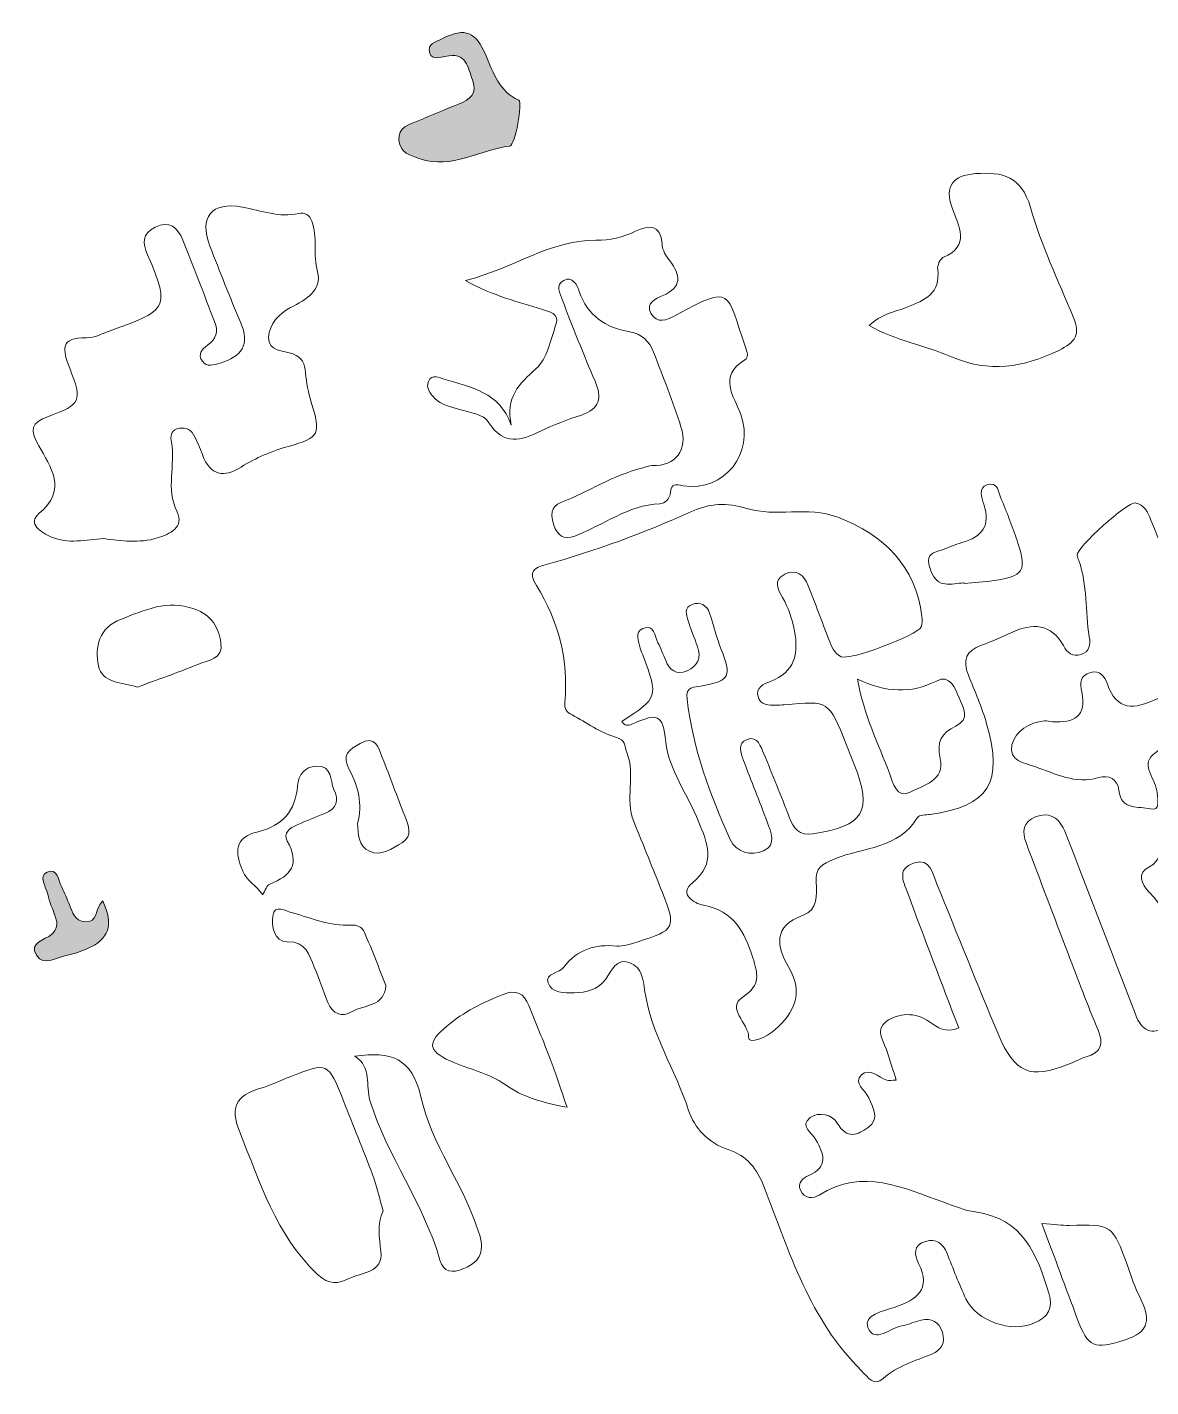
# Model space of a CAD drawing. Header units: millimetres. Extents: x -443 to 1612, y -2099 to -381.
# Drawn here: x -352.2 to 39.4, y -1597.4 to -1123.7 of the extents above; entities that cross this region are included whole.
import ezdxf

# ---------------------------------------------------------------- set-up
doc = ezdxf.new("R2010")
doc.units = ezdxf.units.MM
doc.header["$MEASUREMENT"] = 0
doc.layers.add('Layer 1', color=7, linetype='Continuous', lineweight=0)

msp = doc.modelspace()

# ---------------------------------------------------------------- hatches: boundary and pattern name
at = {"layer": 'Layer 1', "true_color": 0x000000, "transparency": 33554687}
h = msp.add_hatch(color=18, dxfattribs=at)
h.dxf.hatch_style = 2
edge = h.paths.add_edge_path()
edge.add_spline(control_points=[(-206.65, -1133.93), (-208.16, -1134.06), (-211.02, -1135.4), (-211.91, -1132.76), (-213.01, -1129.51), (-209.61, -1128.76), (-207.48, -1127.71), (-199.45, -1123.74), (-195.88, -1125.25), (-192.24, -1133.76), (-189.68, -1139.75), (-187.68, -1146.18), (-180.9, -1149.18), (-179.45, -1149.82), (-182.14, -1164.91), (-184.01, -1165.14), (-194.49, -1166.45), (-204.22, -1173.38), (-215.37, -1169.56), (-218.64, -1168.44), (-222.29, -1167.55), (-222.64, -1163.14), (-223.02, -1158.4), (-219.08, -1157.72), (-215.97, -1156.39), (-211.32, -1154.4), (-206.64, -1152.44), (-201.93, -1150.61), (-197.94, -1149.06), (-195.14, -1146.88), (-197.03, -1142.1), (-198.68, -1137.93), (-198.94, -1132.1), (-206.65, -1133.93)], knot_values=[0, 0, 0, 0, 1, 1, 1, 2, 2, 2, 3, 3, 3, 4, 4, 4, 5, 5, 5, 6, 6, 6, 7, 7, 7, 8, 8, 8, 9, 9, 9, 10, 10, 10, 11, 11, 11, 11], degree=3, periodic=0)
h = msp.add_hatch(color=18, dxfattribs=at)
h.dxf.hatch_style = 2
edge = h.paths.add_edge_path()
edge.add_spline(control_points=[(-325.92, -1428.09), (-321.94, -1436.42), (-323.73, -1441.69), (-331.42, -1444.77), (-333.76, -1445.7), (-336.15, -1446.74), (-338.61, -1447.11), (-342.1, -1447.63), (-346.48, -1451.21), (-349, -1447.03), (-351.74, -1442.47), (-346.05, -1441.82), (-343.73, -1439.78), (-341.75, -1438.02), (-341.56, -1436.09), (-342.35, -1433.82), (-343.28, -1431.13), (-344.45, -1428.5), (-345.08, -1425.75), (-345.67, -1423.17), (-348.44, -1419.48), (-345.26, -1418.08), (-341.68, -1416.49), (-341.39, -1421.08), (-340.18, -1423.38), (-339.15, -1425.34), (-338.36, -1427.42), (-337.52, -1429.47), (-336.44, -1432.09), (-335.67, -1435.03), (-332.17, -1435.39), (-327.32, -1435.89), (-328.88, -1430.87), (-325.92, -1428.09)], knot_values=[0, 0, 0, 0, 1, 1, 1, 2, 2, 2, 3, 3, 3, 4, 4, 4, 5, 5, 5, 6, 6, 6, 7, 7, 7, 8, 8, 8, 9, 9, 9, 10, 10, 10, 11, 11, 11, 11], degree=3, periodic=0)

# ---------------------------------------------------------------- linework, layer by layer
at = {"layer": 'Layer 1'}
for points, knots in [([(-206.65, -1133.93), (-208.16, -1134.06), (-211.02, -1135.4), (-211.91, -1132.76), (-213.01, -1129.51), (-209.61, -1128.76), (-207.48, -1127.71), (-199.45, -1123.74), (-195.88, -1125.25), (-192.24, -1133.76), (-189.68, -1139.75), (-187.68, -1146.18), (-180.9, -1149.18), (-179.45, -1149.82), (-182.14, -1164.91), (-184.01, -1165.14), (-194.49, -1166.45), (-204.22, -1173.38), (-215.37, -1169.56), (-218.64, -1168.44), (-222.29, -1167.55), (-222.64, -1163.14), (-223.02, -1158.4), (-219.08, -1157.72), (-215.97, -1156.39), (-211.32, -1154.4), (-206.64, -1152.44), (-201.93, -1150.61), (-197.94, -1149.06), (-195.14, -1146.88), (-197.03, -1142.1), (-198.68, -1137.93), (-198.94, -1132.1), (-206.65, -1133.93)], [0, 0, 0, 0, 1, 1, 1, 2, 2, 2, 3, 3, 3, 4, 4, 4, 5, 5, 5, 6, 6, 6, 7, 7, 7, 8, 8, 8, 9, 9, 9, 10, 10, 10, 11, 11, 11, 11]), ([(-58.71, -1227.67), (-49.51, -1232.93), (-39.32, -1234.59), (-30.11, -1238.55), (-16.91, -1244.24), (-5.05, -1242.33), (7.32, -1236.33), (13.14, -1233.5), (15, -1230.78), (12.41, -1224.66), (7.1, -1212.09), (1.23, -1199.62), (-2.52, -1186.56), (-5.65, -1175.67), (-12.32, -1174.07), (-21.65, -1174.76), (-29.64, -1175.35), (-32.54, -1179.11), (-29.84, -1186.71), (-27.52, -1193.23), (-23.24, -1199.73), (-33.04, -1204.02), (-34.09, -1204.48), (-35.04, -1206.79), (-34.87, -1208.1), (-33.83, -1216.45), (-39.32, -1218.87), (-45.65, -1221.33), (-49.95, -1223), (-54.88, -1223.72), (-58.71, -1227.67)], [0, 0, 0, 0, 1, 1, 1, 2, 2, 2, 3, 3, 3, 4, 4, 4, 5, 5, 5, 6, 6, 6, 7, 7, 7, 8, 8, 8, 9, 9, 9, 10, 10, 10, 10]), ([(-325.43, -1301.9), (-319.57, -1302.65), (-313.2, -1303.59), (-306.95, -1301.69), (-302.47, -1300.34), (-297.35, -1297.89), (-299.98, -1292.55), (-303.99, -1284.44), (-300.54, -1276.32), (-301.93, -1268.36), (-302.29, -1266.34), (-302.36, -1264.4), (-300.02, -1263.69), (-297.72, -1262.98), (-295.49, -1263.39), (-294.25, -1265.72), (-293.06, -1267.95), (-291.98, -1270.27), (-291.13, -1272.65), (-288.48, -1280.01), (-283.61, -1280.78), (-277.64, -1276.98), (-272.48, -1273.68), (-267.01, -1271.41), (-261.13, -1269.77), (-250.22, -1266.72), (-249.77, -1265.46), (-253.25, -1254.37), (-254.28, -1251.08), (-254.89, -1247.59), (-255.19, -1244.15), (-255.46, -1241), (-256.3, -1238.77), (-259.54, -1237.57), (-262.87, -1236.34), (-268.32, -1236.83), (-268.08, -1231.71), (-267.88, -1227.2), (-264.32, -1223.4), (-260.43, -1221.42), (-254.96, -1218.62), (-249.32, -1215.43), (-251.06, -1208.93), (-252.66, -1202.96), (-250.93, -1196.95), (-253, -1191.29), (-253.72, -1189.32), (-255.43, -1188.13), (-257.53, -1188.62), (-264.39, -1190.22), (-270.66, -1187.61), (-277.19, -1186.42), (-288.02, -1184.46), (-292.42, -1189.89), (-288.53, -1200.01), (-285.1, -1208.9), (-281.63, -1217.79), (-277.84, -1226.54), (-274.45, -1234.39), (-277.56, -1238.58), (-285.01, -1240.76), (-287.16, -1241.4), (-289.59, -1242.29), (-291.18, -1240.13), (-292.86, -1237.84), (-291.39, -1235.91), (-289.41, -1234.55), (-286.31, -1232.44), (-285.53, -1229.76), (-286.9, -1226.29), (-290.62, -1216.83), (-294.26, -1207.33), (-298.02, -1197.88), (-299.78, -1193.47), (-302.59, -1191), (-307.64, -1193.45), (-312.21, -1195.65), (-312.07, -1199.02), (-310.3, -1203.01), (-301.69, -1222.45), (-304.28, -1222.49), (-323.35, -1229.5), (-326.03, -1230.49), (-328.83, -1231.98), (-331.54, -1231.93), (-340.82, -1231.73), (-339.94, -1236.1), (-337.4, -1242.57), (-332.94, -1253.96), (-333.44, -1255.19), (-344.84, -1259.35), (-351.13, -1261.65), (-351.37, -1263.79), (-348.18, -1269.57), (-344.17, -1276.86), (-337.92, -1284.72), (-348.14, -1293.18), (-352.24, -1296.58), (-347.39, -1299.84), (-343.81, -1301.38), (-337.98, -1303.87), (-331.89, -1302.29), (-325.43, -1301.9)], [0, 0, 0, 0, 1, 1, 1, 2, 2, 2, 3, 3, 3, 4, 4, 4, 5, 5, 5, 6, 6, 6, 7, 7, 7, 8, 8, 8, 9, 9, 9, 10, 10, 10, 11, 11, 11, 12, 12, 12, 13, 13, 13, 14, 14, 14, 15, 15, 15, 16, 16, 16, 17, 17, 17, 18, 18, 18, 19, 19, 19, 20, 20, 20, 21, 21, 21, 22, 22, 22, 23, 23, 23, 24, 24, 24, 25, 25, 25, 26, 26, 26, 27, 27, 27, 28, 28, 28, 29, 29, 29, 30, 30, 30, 31, 31, 31, 32, 32, 32, 33, 33, 33, 34, 34, 34, 34]), ([(-183.5, -1262.4), (-187.68, -1250.65), (-197.61, -1249.24), (-206.56, -1246.46), (-208.52, -1245.85), (-211.12, -1244.28), (-212.38, -1247.14), (-213.36, -1249.37), (-211.75, -1251.46), (-210.16, -1253.06), (-207.81, -1255.41), (-204.61, -1256.02), (-201.57, -1256.94), (-197.93, -1258.05), (-193.31, -1258.35), (-191.28, -1261.52), (-186.1, -1269.6), (-180.1, -1267.79), (-173.27, -1264.48), (-168.7, -1262.27), (-163.9, -1260.48), (-159.08, -1258.85), (-152.74, -1256.7), (-151.77, -1252.89), (-154.29, -1247.06), (-158.32, -1237.73), (-162.05, -1228.28), (-165.69, -1218.79), (-166.53, -1216.6), (-168.2, -1213.45), (-165.23, -1211.95), (-162.14, -1210.39), (-160.58, -1213.5), (-159.79, -1215.79), (-156.88, -1224.28), (-150.76, -1228.42), (-142.23, -1229.85), (-138.15, -1230.53), (-135.35, -1233.15), (-133.9, -1236.96), (-130.62, -1245.58), (-127.15, -1254.14), (-124.36, -1262.92), (-121.78, -1271.02), (-126.26, -1276.67), (-134.3, -1276.49), (-135.52, -1276.47), (-136.76, -1277.02), (-137.99, -1277.33), (-147.94, -1279.88), (-156.58, -1285.52), (-166.03, -1289.26), (-170.15, -1290.88), (-169.62, -1293.97), (-168.64, -1297.18), (-167.51, -1300.85), (-165.11, -1302.42), (-161.34, -1301), (-151.45, -1297.28), (-142.87, -1290.2), (-131.67, -1289.75), (-129.99, -1289.68), (-128.17, -1288.06), (-128, -1285.83), (-127.74, -1282.54), (-126.28, -1283.06), (-123.55, -1283.47), (-109.19, -1285.63), (-98.63, -1272.25), (-103.49, -1258.68), (-105.79, -1252.26), (-111.61, -1245.42), (-102.08, -1239.68), (-100.61, -1238.79), (-101.33, -1236.79), (-101.86, -1235.26), (-108.65, -1215.57), (-106.14, -1213.24), (-125.91, -1223.96), (-129.5, -1225.9), (-132.63, -1227.23), (-134.81, -1223.38), (-136.79, -1219.88), (-133.24, -1218.35), (-130.68, -1217.25), (-123.9, -1214.36), (-124.43, -1210.09), (-128.2, -1205.19), (-129.59, -1203.39), (-130.8, -1201.59), (-130.96, -1199.25), (-131.43, -1192.27), (-135.43, -1192.64), (-140.23, -1194.85), (-144.62, -1196.88), (-149.12, -1198.01), (-154.04, -1197.97), (-170.06, -1197.86), (-182.65, -1207.76), (-199.46, -1211.97), (-189.47, -1217.59), (-181.04, -1219.34), (-172.94, -1222), (-170.27, -1222.88), (-166.6, -1223.34), (-167.94, -1227.33), (-169.74, -1232.7), (-171, -1239.25), (-174.84, -1242.7), (-180.77, -1248.03), (-185.64, -1252.62), (-183.5, -1262.4)], [0, 0, 0, 0, 1, 1, 1, 2, 2, 2, 3, 3, 3, 4, 4, 4, 5, 5, 5, 6, 6, 6, 7, 7, 7, 8, 8, 8, 9, 9, 9, 10, 10, 10, 11, 11, 11, 12, 12, 12, 13, 13, 13, 14, 14, 14, 15, 15, 15, 16, 16, 16, 17, 17, 17, 18, 18, 18, 19, 19, 19, 20, 20, 20, 21, 21, 21, 22, 22, 22, 23, 23, 23, 24, 24, 24, 25, 25, 25, 26, 26, 26, 27, 27, 27, 28, 28, 28, 29, 29, 29, 30, 30, 30, 31, 31, 31, 32, 32, 32, 33, 33, 33, 34, 34, 34, 35, 35, 35, 36, 36, 36, 37, 37, 37, 37]), ([(-25.7, -1317.31), (-25.7, -1317.39), (-25.69, -1317.47), (-25.68, -1317.55), (-22.22, -1317.21), (-18.74, -1317), (-15.3, -1316.5), (-5, -1315.02), (-3.75, -1313.16), (-6.9, -1303.51), (-8.57, -1298.4), (-10.54, -1293.37), (-12.6, -1288.4), (-13.59, -1286), (-13.81, -1281.81), (-17.76, -1283.17), (-20.78, -1284.2), (-19.55, -1287.64), (-18.8, -1289.9), (-16.31, -1297.36), (-19.37, -1301.34), (-26.42, -1303.29), (-28.86, -1303.96), (-31.16, -1305.11), (-33.56, -1305.88), (-36.05, -1306.69), (-38.85, -1307.32), (-37.94, -1310.79), (-37.15, -1313.83), (-36.09, -1317.16), (-32.32, -1317.7), (-30.17, -1318), (-27.91, -1317.46), (-25.7, -1317.31)], [0, 0, 0, 0, 1, 1, 1, 2, 2, 2, 3, 3, 3, 4, 4, 4, 5, 5, 5, 6, 6, 6, 7, 7, 7, 8, 8, 8, 9, 9, 9, 10, 10, 10, 11, 11, 11, 11]), ([(44.31, -1406.02), (48.08, -1407.92), (48.39, -1411.32), (49.69, -1414.09), (56.04, -1427.6), (59.43, -1442.37), (67.22, -1455.26), (68.93, -1458.08), (70.68, -1461.36), (74.43, -1460.18), (81.38, -1457.98), (88.2, -1455.29), (94.89, -1452.38), (98.12, -1450.98), (97.79, -1447.98), (96.7, -1444.96), (88.08, -1421.04), (79.51, -1397.1), (69.03, -1373.91), (67.6, -1370.74), (66.32, -1366.61), (61.79, -1367.87), (54.17, -1369.99), (46.04, -1371.95), (40.13, -1377.21), (35.85, -1381.01), (41.38, -1385.99), (41.65, -1390.53), (41.77, -1392.7), (42.83, -1397.03), (39.29, -1396.07), (35.43, -1395.01), (29.03, -1396.79), (28.26, -1389.53), (27.85, -1385.63), (24.72, -1384.11), (21.2, -1385.17), (13.11, -1387.61), (6.2, -1383.77), (-0.91, -1381.35), (-4.55, -1380.12), (-10.3, -1379.23), (-8.98, -1373.78), (-7.76, -1368.72), (-3, -1366.02), (2.37, -1365.33), (3.27, -1365.21), (4.24, -1365.67), (5.19, -1365.73), (12.57, -1366.17), (17.2, -1363.87), (15.36, -1355.33), (14.7, -1352.23), (14.74, -1349.5), (18.43, -1348.51), (21.65, -1347.64), (23.4, -1349.96), (24.18, -1352.31), (27.47, -1362.23), (33.79, -1361.4), (41.36, -1357.78), (45.65, -1355.72), (50.21, -1354.23), (54.62, -1352.41), (58.87, -1350.67), (60.29, -1347.89), (58.45, -1343.32), (52.01, -1327.41), (45.76, -1311.43), (39.47, -1295.47), (38.4, -1292.75), (37.33, -1290.11), (34, -1289.46), (31.38, -1288.95), (13.44, -1305.04), (13.74, -1307.69), (13.81, -1308.31), (14.1, -1308.91), (14.32, -1309.51), (17.41, -1318.11), (16.47, -1327.26), (17.98, -1336.08), (18.46, -1338.91), (18.03, -1341.29), (15.09, -1342.29), (12.17, -1343.27), (10.31, -1341.64), (8.93, -1339.18), (4.56, -1331.36), (-1.81, -1331.32), (-9.06, -1334.56), (-12.54, -1336.12), (-16, -1337.77), (-19.6, -1339.02), (-25.03, -1340.9), (-26.22, -1344.3), (-24.17, -1349.43), (-21.92, -1355.03), (-19.49, -1360.61), (-17.8, -1366.39), (-11.83, -1386.92), (-17.03, -1395.08), (-37.5, -1397.99), (-39.01, -1398.21), (-41.33, -1398.13), (-41.86, -1399.02), (-48.38, -1409.98), (-60.83, -1409.45), (-70.69, -1413.43), (-75.47, -1415.35), (-77.59, -1416.6), (-77.22, -1421.55), (-76.88, -1426.09), (-76.75, -1431.3), (-81.76, -1433.1), (-92.41, -1436.91), (-91, -1444.05), (-86.86, -1451.14), (-81.49, -1460.33), (-84.72, -1466.96), (-91.59, -1473.06), (-94.39, -1475.55), (-100.84, -1478.4), (-100.79, -1475.62), (-100.68, -1470.49), (-108.91, -1465.6), (-102.69, -1461.53), (-96.39, -1457.41), (-97.6, -1453.36), (-99.31, -1447.9), (-102.12, -1438.93), (-106.02, -1431.61), (-116.45, -1429.63), (-119.98, -1428.96), (-125.15, -1425.76), (-120.37, -1421.82), (-111.94, -1414.87), (-115.11, -1408.08), (-118.21, -1400.51), (-122.02, -1391.18), (-128.7, -1382), (-129.6, -1372.82), (-130.62, -1362.52), (-133.07, -1363.09), (-140.13, -1365.95), (-141.57, -1366.54), (-143.49, -1368), (-144.96, -1365.63), (-132.22, -1357.18), (-132.22, -1357.18), (-137.54, -1342.77), (-137.87, -1341.88), (-138.3, -1341.01), (-138.52, -1340.09), (-139.11, -1337.67), (-140.57, -1334.46), (-137.65, -1333.26), (-133.53, -1331.56), (-133.53, -1335.9), (-132.37, -1338.21), (-131.37, -1340.2), (-130.56, -1342.28), (-129.68, -1344.32), (-128.24, -1347.64), (-126.15, -1349.62), (-122.25, -1347.98), (-118.27, -1346.31), (-117.27, -1343.36), (-118.63, -1339.46), (-119.68, -1336.46), (-120.92, -1333.52), (-121.86, -1330.49), (-122.5, -1328.4), (-123.36, -1325.82), (-120.42, -1324.82), (-117.67, -1323.89), (-115.35, -1324.96), (-114.37, -1327.88), (-112.95, -1332.09), (-111.93, -1336.45), (-110.29, -1340.57), (-106.62, -1349.73), (-107.32, -1351.44), (-116.91, -1353.23), (-119.8, -1353.77), (-122.77, -1353.22), (-122.24, -1357.76), (-120.24, -1375.03), (-114.24, -1391.1), (-107.18, -1406.76), (-105.15, -1411.25), (-99.96, -1412.54), (-95.6, -1410.63), (-90.77, -1408.52), (-93.07, -1404.07), (-94.31, -1400.61), (-96.89, -1393.43), (-99.88, -1386.4), (-102.5, -1379.24), (-103.45, -1376.65), (-104.93, -1373.12), (-101.23, -1371.83), (-97.56, -1370.55), (-96.55, -1374.36), (-95.5, -1376.83), (-92.39, -1384.14), (-89.51, -1391.56), (-86.61, -1398.96), (-85.11, -1402.81), (-83.27, -1405.51), (-78.24, -1404.73), (-60.57, -1401.99), (-57.52, -1397.01), (-63.94, -1380.61), (-64.87, -1378.24), (-65.86, -1375.9), (-66.79, -1373.53), (-72.75, -1358.32), (-72.74, -1358.32), (-88.33, -1359.8), (-89.27, -1359.89), (-90.23, -1359.98), (-91.18, -1359.97), (-93.77, -1359.95), (-96.72, -1360), (-97.5, -1356.96), (-98.33, -1353.74), (-95.55, -1352.58), (-93.17, -1351.66), (-84.72, -1348.41), (-83.26, -1342.11), (-84.78, -1333.99), (-85.56, -1329.84), (-86.85, -1326.09), (-88.96, -1322.46), (-90.54, -1319.76), (-92.4, -1316.44), (-88.2, -1314.33), (-84.04, -1312.24), (-81.48, -1314.7), (-80.01, -1318.3), (-77.49, -1324.48), (-75.28, -1330.79), (-72.83, -1337), (-71.9, -1339.33), (-71.07, -1341.86), (-68.55, -1343.08), (-65.76, -1344.44), (-41.98, -1335.68), (-40.63, -1332.69), (-40.15, -1331.63), (-40.22, -1330.21), (-40.38, -1329), (-42.54, -1311.67), (-53.43, -1300.6), (-69.66, -1294.49), (-80.46, -1290.43), (-91.24, -1294.54), (-101.41, -1291.42), (-108.35, -1289.28), (-114.37, -1289.62), (-120.71, -1292.49), (-137.21, -1299.98), (-154.18, -1306.16), (-171.65, -1311.03), (-175.31, -1312.05), (-177.92, -1313.23), (-174.75, -1318.29), (-167.03, -1330.62), (-163.47, -1344.29), (-164.85, -1358.95), (-165.08, -1361.36), (-164.21, -1362.37), (-162.33, -1363.33), (-157.26, -1365.94), (-152.5, -1369.56), (-147.13, -1371.06), (-143.27, -1372.14), (-144.21, -1373.9), (-143.22, -1376.41), (-140.09, -1384.35), (-144.02, -1392.69), (-140.84, -1400.41), (-137.45, -1408.64), (-134.16, -1416.91), (-130.84, -1425.17), (-125.93, -1437.44), (-126.35, -1438.32), (-139.33, -1442.32), (-141.74, -1443.06), (-144.34, -1444.06), (-146.75, -1443.83), (-154.25, -1443.14), (-160.42, -1444.95), (-165.15, -1451.18), (-166.74, -1453.28), (-171.75, -1453.39), (-170.7, -1456.66), (-169.53, -1460.27), (-164.93, -1460.13), (-161.58, -1460.13), (-157.42, -1460.14), (-153.22, -1459.06), (-150.59, -1455.43), (-148.38, -1452.39), (-147.06, -1447.89), (-142.13, -1449.65), (-137.96, -1451.13), (-137.52, -1455.59), (-137.01, -1459.25), (-134.89, -1474.31), (-126.22, -1486.96), (-121.67, -1501.15), (-119.76, -1507.12), (-114.79, -1512.53), (-107.91, -1514.75), (-101.33, -1516.87), (-97.82, -1521.42), (-95.31, -1527.89), (-86.55, -1550.48), (-79.47, -1574.01), (-61.45, -1591.79), (-59.03, -1594.17), (-57.23, -1597.39), (-53.88, -1594.47), (-48.89, -1590.11), (-42.79, -1588.42), (-36.94, -1586), (-33.59, -1584.63), (-32.03, -1582.13), (-33.25, -1578.35), (-34.45, -1574.65), (-37.02, -1573.39), (-40.64, -1574.18), (-42.81, -1574.65), (-44.86, -1575.69), (-47.04, -1576.04), (-51.25, -1576.73), (-56.92, -1582.48), (-59.22, -1576.76), (-60.97, -1572.4), (-53.67, -1570.95), (-49.7, -1569.59), (-42.06, -1566.95), (-37.05, -1563.52), (-41.51, -1554.4), (-42.93, -1551.51), (-43.64, -1547.95), (-39.09, -1546.72), (-35.43, -1545.74), (-33.01, -1547.45), (-31.62, -1550.9), (-29.48, -1556.2), (-27.47, -1561.58), (-25.01, -1566.74), (-21.28, -1574.54), (-9.2, -1578.62), (-1.32, -1575.26), (3.61, -1573.16), (5.44, -1570.05), (3.84, -1564.74), (-0.22, -1551.22), (-5.16, -1538.72), (-21.78, -1536.47), (-25.51, -1535.96), (-29.12, -1534.4), (-32.71, -1533.12), (-46.95, -1528.03), (-60.98, -1521.01), (-76.17, -1530.57), (-78.19, -1531.85), (-81.39, -1532.02), (-82.73, -1528.94), (-83.9, -1526.27), (-81.83, -1524.68), (-79.78, -1523.8), (-72.79, -1520.81), (-74.6, -1516.11), (-77.29, -1511.39), (-78.75, -1508.85), (-83.09, -1506.54), (-79.3, -1503.62), (-76.45, -1501.41), (-71.55, -1502.57), (-69.87, -1505.49), (-66.5, -1511.35), (-62.76, -1509.7), (-59.06, -1507.01), (-54.9, -1503.97), (-57.49, -1500.28), (-58.9, -1496.73), (-59.97, -1494.05), (-64.58, -1491.63), (-61.35, -1488.63), (-58.76, -1486.23), (-55.52, -1489.52), (-52.6, -1490.52), (-51.83, -1490.78), (-50.88, -1490.56), (-49.31, -1490.56), (-50.36, -1487.26), (-51.34, -1484.32), (-52.22, -1481.36), (-53.34, -1477.58), (-57.1, -1472.93), (-52.78, -1470.09), (-48.49, -1467.27), (-42.82, -1466.59), (-37.73, -1470.25), (-35.01, -1472.21), (-32.01, -1474.29), (-27.55, -1472.32), (-33.46, -1456.78), (-39.43, -1441.44), (-45.07, -1425.98), (-46.48, -1422.14), (-49.69, -1416.87), (-43, -1414.87), (-37.27, -1413.15), (-36.61, -1418.66), (-35.11, -1422.31), (-27.99, -1439.67), (-21.12, -1457.12), (-13.83, -1474.4), (-7.99, -1488.23), (-2.69, -1490.34), (10.69, -1485.03), (12.76, -1484.21), (14.72, -1483.04), (16.85, -1482.47), (22.21, -1481.01), (23, -1477.95), (21.01, -1473.12), (17.37, -1464.31), (13.99, -1455.38), (10.58, -1446.48), (5.7, -1433.71), (0.89, -1420.91), (-3.95, -1408.12), (-5.49, -1404.05), (-5.29, -1400.56), (-0.57, -1398.77), (3.78, -1397.13), (6.9, -1398.8), (8.89, -1402.71), (10.04, -1404.97), (10.83, -1407.41), (11.75, -1409.78), (19.21, -1429.05), (26.74, -1448.3), (34.05, -1467.63), (36.25, -1473.43), (39.63, -1475.03), (45, -1471.95), (49.95, -1469.11), (59.69, -1469.55), (55.87, -1459.95), (51.1, -1447.96), (48.4, -1434.81), (38.84, -1425.09), (36.07, -1422.28), (34.6, -1418.34), (38.7, -1416.33), (43.28, -1414.08), (42.67, -1409.74), (44.31, -1406.02)], [0, 0, 0, 0, 1, 1, 1, 2, 2, 2, 3, 3, 3, 4, 4, 4, 5, 5, 5, 6, 6, 6, 7, 7, 7, 8, 8, 8, 9, 9, 9, 10, 10, 10, 11, 11, 11, 12, 12, 12, 13, 13, 13, 14, 14, 14, 15, 15, 15, 16, 16, 16, 17, 17, 17, 18, 18, 18, 19, 19, 19, 20, 20, 20, 21, 21, 21, 22, 22, 22, 23, 23, 23, 24, 24, 24, 25, 25, 25, 26, 26, 26, 27, 27, 27, 28, 28, 28, 29, 29, 29, 30, 30, 30, 31, 31, 31, 32, 32, 32, 33, 33, 33, 34, 34, 34, 35, 35, 35, 36, 36, 36, 37, 37, 37, 38, 38, 38, 39, 39, 39, 40, 40, 40, 41, 41, 41, 42, 42, 42, 43, 43, 43, 44, 44, 44, 45, 45, 45, 46, 46, 46, 47, 47, 47, 48, 48, 48, 49, 49, 49, 50, 50, 50, 51, 51, 51, 52, 52, 52, 53, 53, 53, 54, 54, 54, 55, 55, 55, 56, 56, 56, 57, 57, 57, 58, 58, 58, 59, 59, 59, 60, 60, 60, 61, 61, 61, 62, 62, 62, 63, 63, 63, 64, 64, 64, 65, 65, 65, 66, 66, 66, 67, 67, 67, 68, 68, 68, 69, 69, 69, 70, 70, 70, 71, 71, 71, 72, 72, 72, 73, 73, 73, 74, 74, 74, 75, 75, 75, 76, 76, 76, 77, 77, 77, 78, 78, 78, 79, 79, 79, 80, 80, 80, 81, 81, 81, 82, 82, 82, 83, 83, 83, 84, 84, 84, 85, 85, 85, 86, 86, 86, 87, 87, 87, 88, 88, 88, 89, 89, 89, 90, 90, 90, 91, 91, 91, 92, 92, 92, 93, 93, 93, 94, 94, 94, 95, 95, 95, 96, 96, 96, 97, 97, 97, 98, 98, 98, 99, 99, 99, 100, 100, 100, 101, 101, 101, 102, 102, 102, 103, 103, 103, 104, 104, 104, 105, 105, 105, 106, 106, 106, 107, 107, 107, 108, 108, 108, 109, 109, 109, 110, 110, 110, 111, 111, 111, 112, 112, 112, 113, 113, 113, 114, 114, 114, 115, 115, 115, 116, 116, 116, 117, 117, 117, 118, 118, 118, 119, 119, 119, 120, 120, 120, 121, 121, 121, 122, 122, 122, 123, 123, 123, 124, 124, 124, 125, 125, 125, 126, 126, 126, 127, 127, 127, 128, 128, 128, 129, 129, 129, 130, 130, 130, 131, 131, 131, 132, 132, 132, 133, 133, 133, 134, 134, 134, 135, 135, 135, 136, 136, 136, 137, 137, 137, 138, 138, 138, 139, 139, 139, 140, 140, 140, 141, 141, 141, 142, 142, 142, 143, 143, 143, 144, 144, 144, 145, 145, 145, 146, 146, 146, 147, 147, 147, 148, 148, 148, 149, 149, 149, 150, 150, 150, 151, 151, 151, 152, 152, 152, 153, 153, 153, 154, 154, 154, 155, 155, 155, 155]), ([(-313.83, -1353.64), (-306.9, -1351.06), (-299.74, -1348.61), (-292.76, -1345.72), (-289.25, -1344.27), (-283.76, -1344.03), (-284.69, -1338.2), (-285.54, -1332.81), (-287.76, -1328.67), (-293.98, -1326.42), (-303.48, -1322.98), (-311.16, -1326.83), (-319.4, -1329.93), (-327.37, -1332.93), (-328.66, -1339.73), (-327.39, -1346.18), (-326.19, -1352.26), (-319.21, -1351.95), (-313.83, -1353.64)], [0, 0, 0, 0, 1, 1, 1, 2, 2, 2, 3, 3, 3, 4, 4, 4, 5, 5, 5, 6, 6, 6, 6]), ([(-62.84, -1350.9), (-60.53, -1363.52), (-55.53, -1373.42), (-51.68, -1383.66), (-50.44, -1386.95), (-49.24, -1392.66), (-44.41, -1390.2), (-39.88, -1387.9), (-32.32, -1386.13), (-33.98, -1378.53), (-35.25, -1372.71), (-33.7, -1369.63), (-28.59, -1367.21), (-23.49, -1364.81), (-25.86, -1360.85), (-27.38, -1357.42), (-28.9, -1354.01), (-30.49, -1349.06), (-35.32, -1351.51), (-44.24, -1356.05), (-52.89, -1355.48), (-62.84, -1350.9)], [0, 0, 0, 0, 1, 1, 1, 2, 2, 2, 3, 3, 3, 4, 4, 4, 5, 5, 5, 6, 6, 6, 7, 7, 7, 7]), ([(-237.1, -1401.17), (-236.88, -1404.72), (-236.77, -1409.05), (-232.97, -1410.81), (-228.87, -1412.72), (-224.94, -1409.89), (-221.56, -1407.83), (-217.69, -1405.48), (-219.38, -1401.84), (-220.66, -1398.52), (-223.29, -1391.76), (-225.73, -1384.93), (-228.45, -1378.2), (-229.8, -1374.85), (-230.73, -1370.15), (-236.23, -1373.29), (-239.83, -1375.35), (-242.94, -1377.12), (-239.87, -1382.61), (-236.84, -1388.05), (-235.29, -1394.39), (-237.1, -1401.17)], [0, 0, 0, 0, 1, 1, 1, 2, 2, 2, 3, 3, 3, 4, 4, 4, 5, 5, 5, 6, 6, 6, 7, 7, 7, 7]), ([(-270.14, -1425.96), (-269.26, -1424.57), (-268.76, -1422.65), (-267.69, -1422.24), (-260.2, -1419.38), (-257.12, -1415.19), (-261.6, -1407.32), (-263.19, -1404.52), (-260.73, -1402.71), (-258.17, -1401.64), (-254.95, -1400.29), (-251.76, -1398.87), (-248.51, -1397.61), (-244.3, -1395.98), (-243.49, -1393.07), (-245.3, -1389.25), (-246.79, -1386.13), (-245.74, -1380.84), (-251.48, -1381.18), (-255.57, -1381.41), (-257.69, -1384.07), (-258, -1388.06), (-258.67, -1396.77), (-263.29, -1401.98), (-271.74, -1404), (-280.12, -1406), (-279.96, -1411.23), (-277.07, -1417.78), (-275.58, -1421.17), (-272.36, -1422.8), (-270.14, -1425.96)], [0, 0, 0, 0, 1, 1, 1, 2, 2, 2, 3, 3, 3, 4, 4, 4, 5, 5, 5, 6, 6, 6, 7, 7, 7, 8, 8, 8, 9, 9, 9, 10, 10, 10, 10]), ([(-325.92, -1428.09), (-321.94, -1436.42), (-323.73, -1441.69), (-331.42, -1444.77), (-333.76, -1445.7), (-336.15, -1446.74), (-338.61, -1447.11), (-342.1, -1447.63), (-346.48, -1451.21), (-349, -1447.03), (-351.74, -1442.47), (-346.05, -1441.82), (-343.73, -1439.78), (-341.75, -1438.02), (-341.56, -1436.09), (-342.35, -1433.82), (-343.28, -1431.13), (-344.45, -1428.5), (-345.08, -1425.75), (-345.67, -1423.17), (-348.44, -1419.48), (-345.26, -1418.08), (-341.68, -1416.49), (-341.39, -1421.08), (-340.18, -1423.38), (-339.15, -1425.34), (-338.36, -1427.42), (-337.52, -1429.47), (-336.44, -1432.09), (-335.67, -1435.03), (-332.17, -1435.39), (-327.32, -1435.89), (-328.88, -1430.87), (-325.92, -1428.09)], [0, 0, 0, 0, 1, 1, 1, 2, 2, 2, 3, 3, 3, 4, 4, 4, 5, 5, 5, 6, 6, 6, 7, 7, 7, 8, 8, 8, 9, 9, 9, 10, 10, 10, 11, 11, 11, 11]), ([(-227.19, -1457.54), (-229.66, -1451.4), (-232.06, -1445.2), (-234.66, -1439.1), (-235.47, -1437.2), (-237.43, -1436.38), (-239.41, -1436.53), (-246.62, -1437.08), (-253.02, -1434.03), (-259.74, -1432.31), (-262.06, -1431.72), (-266.03, -1428.91), (-266.63, -1433.47), (-267.07, -1436.8), (-266.28, -1442.4), (-261.57, -1442.34), (-254.8, -1442.25), (-254.03, -1447.08), (-252.16, -1451.16), (-250.32, -1455.18), (-249.12, -1459.48), (-247.4, -1463.56), (-245.76, -1467.42), (-242.77, -1468.87), (-238.97, -1466.67), (-234.72, -1464.21), (-227.75, -1465.1), (-227.19, -1457.54)], [0, 0, 0, 0, 1, 1, 1, 2, 2, 2, 3, 3, 3, 4, 4, 4, 5, 5, 5, 6, 6, 6, 7, 7, 7, 8, 8, 8, 9, 9, 9, 9]), ([(-164.04, -1500.02), (-166.4, -1493.22), (-168.05, -1488.13), (-169.94, -1483.12), (-172.3, -1476.91), (-174.9, -1470.79), (-177.34, -1464.6), (-179.05, -1460.25), (-181.85, -1458.95), (-186.34, -1460.71), (-193.42, -1463.48), (-200.02, -1466.76), (-205.98, -1471.76), (-212.67, -1477.37), (-212.84, -1480.23), (-204.76, -1483.87), (-198.44, -1486.73), (-191.46, -1488.01), (-185.64, -1492.13), (-179.65, -1496.37), (-172.79, -1498.39), (-164.04, -1500.02)], [0, 0, 0, 0, 1, 1, 1, 2, 2, 2, 3, 3, 3, 4, 4, 4, 5, 5, 5, 6, 6, 6, 7, 7, 7, 7]), ([(-238.02, -1482.2), (-231.91, -1486.24), (-234.33, -1492.45), (-232.76, -1497.61), (-226.8, -1517.12), (-213.95, -1533.57), (-208.38, -1553.24), (-207.19, -1557.44), (-204.1, -1557.96), (-200.04, -1556.21), (-193.78, -1553.53), (-192.79, -1549.89), (-194.87, -1543.38), (-200.12, -1526.98), (-211.32, -1512.97), (-215.03, -1496.36), (-218.08, -1482.71), (-225.47, -1480.45), (-238.02, -1482.2)], [0, 0, 0, 0, 1, 1, 1, 2, 2, 2, 3, 3, 3, 4, 4, 4, 5, 5, 5, 6, 6, 6, 6]), ([(-228.16, -1536.05), (-229.36, -1531.94), (-230.34, -1527.59), (-231.89, -1523.45), (-235.11, -1514.82), (-238.64, -1506.32), (-242.02, -1497.75), (-247.35, -1484.21), (-247.34, -1484.21), (-260.6, -1489.39), (-264.15, -1490.78), (-267.61, -1492.45), (-271.25, -1493.52), (-279.31, -1495.9), (-281.65, -1499.97), (-278.25, -1508.37), (-271.1, -1526.07), (-265.57, -1544.38), (-251.05, -1558.21), (-246.95, -1562.12), (-243.64, -1561.44), (-240.08, -1559.69), (-235.64, -1557.51), (-228.11, -1557.71), (-228.96, -1550.21), (-229.51, -1545.42), (-230.3, -1540.91), (-228.16, -1536.05)], [0, 0, 0, 0, 1, 1, 1, 2, 2, 2, 3, 3, 3, 4, 4, 4, 5, 5, 5, 6, 6, 6, 7, 7, 7, 8, 8, 8, 9, 9, 9, 9]), ([(1.46, -1540.48), (5.89, -1552.42), (9.82, -1563.06), (13.79, -1573.69), (17.56, -1583.78), (19.73, -1584.38), (30.17, -1581.16), (39.38, -1578.32), (39.33, -1573.24), (35.55, -1566.09), (33.79, -1562.75), (32.65, -1559.07), (31.36, -1555.49), (26.07, -1540.78), (26.1, -1540.81), (10.91, -1541.16), (8.42, -1541.22), (5.92, -1540.82), (1.46, -1540.48)], [0, 0, 0, 0, 1, 1, 1, 2, 2, 2, 3, 3, 3, 4, 4, 4, 5, 5, 5, 6, 6, 6, 6])]:
    msp.add_open_spline(points, degree=3, knots=knots, dxfattribs=at)

doc.saveas('drawing.dxf')
